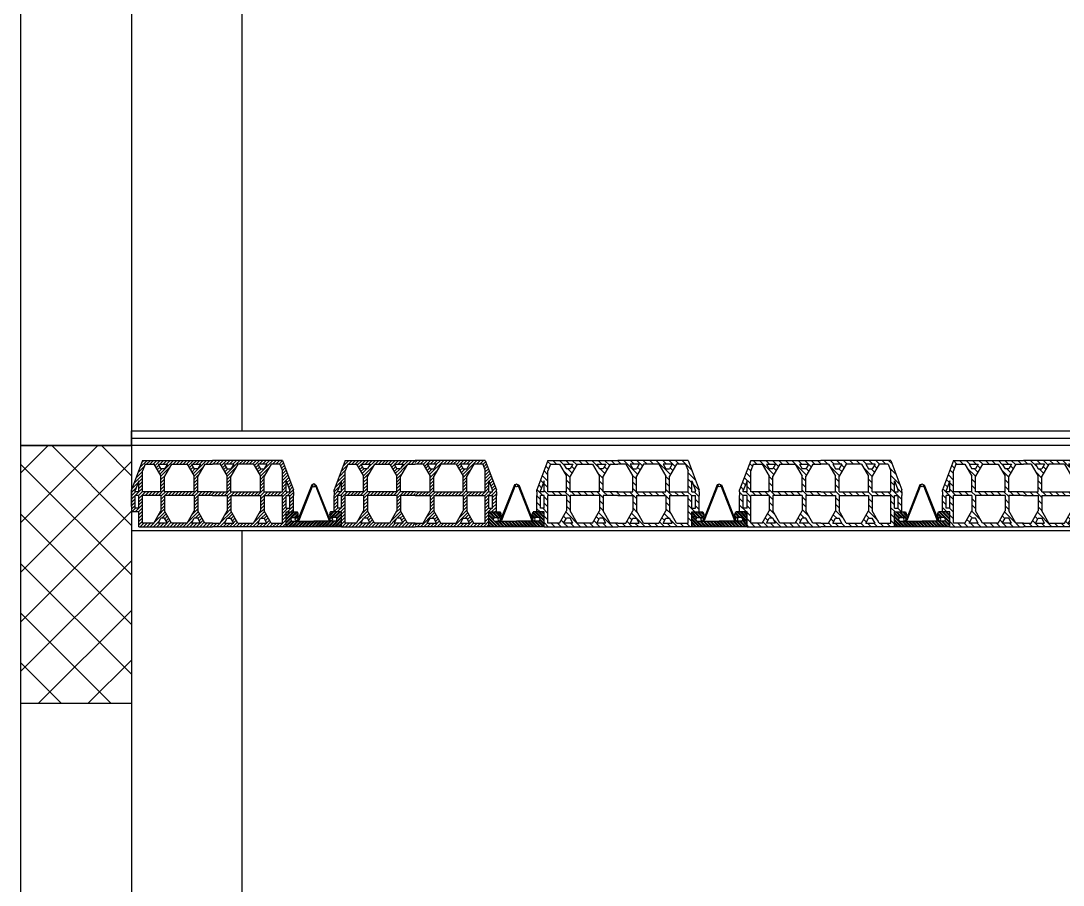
# Model space of a CAD drawing. Header units: millimetres. Extents: x 2329 to 2450, y 1882 to 1940.
# Drawn here: x 2361.28 to 2364.107, y 1918.736 to 1921.082 of the extents above; entities that cross this region are included whole.
import ezdxf

# ---------------------------------------------------------------- set-up
doc = ezdxf.new("R2010")
doc.units = ezdxf.units.MM
doc.layers.add('Fondazione', color=7, linetype='Continuous', lineweight=25)
doc.layers.add('pilastri', color=5, linetype='Continuous', lineweight=30)
for name, color, linetype in [('grigio', 252, 'Continuous'), ('PIGNATTE', 30, 'Continuous'), ('TRAVETT0', 5, 'Continuous')]:
    doc.layers.add(name, color=color, linetype=linetype)

# ---------------------------------------------------------------- blocks, each defined once
blk = doc.blocks.new('mezza pignatta')
at = {"layer": 'PIGNATTE', "linetype": 'Continuous'}
h = blk.add_hatch(dxfattribs=at)
h.set_pattern_fill('ANSI31', color=256, scale=0.002)
h.set_pattern_definition([(45, (0, 0), (-0.00449012806, 0.00449012806), [])])
h.paths.add_polyline_path([(2384.2517, 1920.9977), (2384.0617, 1920.9977), (2384.0617, 1920.9877), (2384.0827, 1920.9877), (2384.1017, 1920.9548), (2384.1017, 1920.9127), (2384.0617, 1920.9127), (2384.0617, 1920.9027), (2384.1017, 1920.9027), (2384.1017, 1920.8605), (2384.0827, 1920.8277), (2384.0617, 1920.8277), (2384.0617, 1920.8177), (2384.2617, 1920.8177), (2384.2617, 1920.8577), (2384.2817, 1920.8577), (2384.2817, 1920.9027), (2384.2817, 1920.9127), (2384.2817, 1920.9177)])
h.paths.add_polyline_path([(2384.1307, 1920.9877), (2384.1727, 1920.9877), (2384.1917, 1920.9548), (2384.1917, 1920.9127), (2384.1117, 1920.9127), (2384.1117, 1920.9548)], flags=16)
h.paths.add_polyline_path([(2384.1017, 1920.9748), (2384.0943, 1920.9877), (2384.1191, 1920.9877), (2384.1117, 1920.9748)], flags=16)
h.paths.add_polyline_path([(2384.1117, 1920.9027), (2384.1917, 1920.9027), (2384.1917, 1920.8605), (2384.1727, 1920.8277), (2384.1307, 1920.8277), (2384.1117, 1920.8605)], flags=16)
h.paths.add_polyline_path([(2384.1843, 1920.9877), (2384.2091, 1920.9877), (2384.2017, 1920.9748), (2384.1917, 1920.9748)], flags=16)
h.paths.add_polyline_path([(2384.2017, 1920.9548), (2384.2207, 1920.9877), (2384.2448, 1920.9877), (2384.2517, 1920.9692), (2384.2517, 1920.9127), (2384.2017, 1920.9127)], flags=16)
h.paths.add_polyline_path([(2384.2017, 1920.9027), (2384.2517, 1920.9027), (2384.2517, 1920.8677), (2384.2517, 1920.8577), (2384.2517, 1920.8277), (2384.2207, 1920.8277), (2384.2017, 1920.8605)], flags=16)
h.paths.add_polyline_path([(2384.1117, 1920.8405), (2384.1191, 1920.8277), (2384.0943, 1920.8277), (2384.1017, 1920.8405)], flags=16)
h.paths.add_polyline_path([(2384.1917, 1920.8405), (2384.2017, 1920.8405), (2384.2091, 1920.8277), (2384.1843, 1920.8277)], flags=16)
h.paths.add_polyline_path([(2384.2617, 1920.9425), (2384.2717, 1920.9158), (2384.2717, 1920.9127), (2384.2617, 1920.9127)], flags=16)
h.paths.add_polyline_path([(2384.2617, 1920.9027), (2384.2717, 1920.9027), (2384.2717, 1920.8677), (2384.2617, 1920.8677)], flags=16)
for p, q in [((2384.2517, 1920.9977), (2384.0617, 1920.9977)), ((2384.2517, 1920.9977), (2384.2817, 1920.9177)), ((2384.0827, 1920.9877), (2384.0617, 1920.9877)), ((2384.0827, 1920.9877), (2384.1017, 1920.9548)), ((2384.1191, 1920.9877), (2384.0943, 1920.9877)), ((2384.0943, 1920.9877), (2384.1017, 1920.9748)), ((2384.1017, 1920.9748), (2384.1117, 1920.9748)), ((2384.1307, 1920.9877), (2384.1117, 1920.9548)), ((2384.1191, 1920.9877), (2384.1117, 1920.9748)), ((2384.1727, 1920.9877), (2384.1307, 1920.9877)), ((2384.1727, 1920.9877), (2384.1917, 1920.9548)), ((2384.2091, 1920.9877), (2384.1843, 1920.9877)), ((2384.1843, 1920.9877), (2384.1917, 1920.9748)), ((2384.1917, 1920.9748), (2384.2017, 1920.9748)), ((2384.2207, 1920.9877), (2384.2017, 1920.9548)), ((2384.2091, 1920.9877), (2384.2017, 1920.9748)), ((2384.2448, 1920.9877), (2384.2207, 1920.9877)), ((2384.2448, 1920.9877), (2384.2517, 1920.9692)), ((2384.2517, 1920.9127), (2384.2517, 1920.9692)), ((2384.1017, 1920.9127), (2384.1017, 1920.9548)), ((2384.1117, 1920.9127), (2384.1117, 1920.9548)), ((2384.1917, 1920.9127), (2384.1917, 1920.9548)), ((2384.2017, 1920.9127), (2384.2017, 1920.9548)), ((2384.2617, 1920.9127), (2384.2617, 1920.9425)), ((2384.2617, 1920.9425), (2384.2717, 1920.9158)), ((2384.0617, 1920.9127), (2384.1017, 1920.9127)), ((2384.1117, 1920.9127), (2384.1917, 1920.9127)), ((2384.2017, 1920.9127), (2384.2517, 1920.9127)), ((2384.2617, 1920.9127), (2384.2717, 1920.9127)), ((2384.2717, 1920.9127), (2384.2717, 1920.9158)), ((2384.2817, 1920.9127), (2384.2817, 1920.9177)), ((2384.2817, 1920.9127), (2384.2817, 1920.9027)), ((2384.0617, 1920.9027), (2384.1017, 1920.9027)), ((2384.1017, 1920.9027), (2384.1017, 1920.8605)), ((2384.1117, 1920.9027), (2384.1917, 1920.9027)), ((2384.1117, 1920.9027), (2384.1117, 1920.8605)), ((2384.1917, 1920.9027), (2384.1917, 1920.8605)), ((2384.2017, 1920.9027), (2384.2517, 1920.9027)), ((2384.2017, 1920.9027), (2384.2017, 1920.8605)), ((2384.2517, 1920.8677), (2384.2517, 1920.9027)), ((2384.2617, 1920.9027), (2384.2717, 1920.9027)), ((2384.2617, 1920.8677), (2384.2617, 1920.9027)), ((2384.2717, 1920.8677), (2384.2717, 1920.9027)), ((2384.2817, 1920.8577), (2384.2817, 1920.9027)), ((2384.0827, 1920.8277), (2384.1017, 1920.8605)), ((2384.1307, 1920.8277), (2384.1117, 1920.8605)), ((2384.1727, 1920.8277), (2384.1917, 1920.8605)), ((2384.2207, 1920.8277), (2384.2017, 1920.8605)), ((2384.2517, 1920.8577), (2384.2517, 1920.8677)), ((2384.2517, 1920.8277), (2384.2517, 1920.8577)), ((2384.2617, 1920.8677), (2384.2717, 1920.8677)), ((2384.2617, 1920.8577), (2384.2817, 1920.8577)), ((2384.2617, 1920.8177), (2384.2617, 1920.8577)), ((2384.2617, 1920.8177), (2384.2617, 1920.8577)), ((2384.2617, 1920.8577), (2384.2817, 1920.8577)), ((2384.2617, 1920.8577), (2384.2817, 1920.8577)), ((2384.0617, 1920.8277), (2384.0827, 1920.8277)), ((2384.0943, 1920.8277), (2384.1017, 1920.8405)), ((2384.0943, 1920.8277), (2384.1191, 1920.8277)), ((2384.1017, 1920.8405), (2384.1117, 1920.8405)), ((2384.1191, 1920.8277), (2384.1117, 1920.8405)), ((2384.1307, 1920.8277), (2384.1727, 1920.8277)), ((2384.1843, 1920.8277), (2384.1917, 1920.8405)), ((2384.1843, 1920.8277), (2384.2091, 1920.8277)), ((2384.1917, 1920.8405), (2384.2017, 1920.8405)), ((2384.2091, 1920.8277), (2384.2017, 1920.8405)), ((2384.2207, 1920.8277), (2384.2517, 1920.8277))]:
    blk.add_line(p, q, dxfattribs=at)
blk.add_lwpolyline([(2384.2617, 1920.8177), (2384.0617, 1920.8177)], dxfattribs=at)
blk = doc.blocks.new('travetto')
at = {"layer": 'TRAVETT0', "linetype": 'Continuous'}
h = blk.add_hatch(dxfattribs=at)
h.set_pattern_fill('STEEL', color=256, scale=0.002)
h.set_pattern_definition([(45, (0.770935, 2.1805917), (-0.00449012806, 0.00449012806), []), (45, (0.770935, 2.1837667), (-0.00449012806, 0.00449012806), [])])
h.paths.add_polyline_path([(2383.7269, 1920.9351), (2383.7269, 1920.8951), (2383.8769, 1920.8951), (2383.8769, 1920.9351), (2383.8469, 1920.9351, 0.357495), (2383.8469, 1920.9201), (2383.8619, 1920.9201, -0.543766), (2383.8619, 1920.9101), (2383.8019, 1920.9101), (2383.7419, 1920.9101, -0.543766), (2383.7419, 1920.9201), (2383.7569, 1920.9201, 0.357495), (2383.7569, 1920.9351)])
at = {"layer": 'PIGNATTE', "linetype": 'Continuous'}
for p, q in [((2383.7269, 1920.9351), (2383.7469, 1920.9351)), ((2383.7269, 1920.8951), (2383.7269, 1920.9351)), ((2383.7269, 1920.9351), (2383.7469, 1920.9351)), ((2383.8769, 1920.9351), (2383.8569, 1920.9351)), ((2383.8769, 1920.9351), (2383.8569, 1920.9351)), ((2383.8769, 1920.8951), (2383.8769, 1920.9351))]:
    blk.add_line(p, q, dxfattribs=at)
at = {"layer": 'TRAVETT0', "linetype": 'Continuous'}
for p, q in [((2383.7961, 1921.0092), (2383.7586, 1920.9139)), ((2383.7986, 1921.0092), (2383.7606, 1920.912)), ((2383.7986, 1921.0092), (2383.7961, 1921.0092)), ((2383.8051, 1921.0092), (2383.8431, 1920.912)), ((2383.8051, 1921.0092), (2383.8076, 1921.0092)), ((2383.8076, 1921.0092), (2383.8451, 1920.9139)), ((2383.7269, 1920.8951), (2383.7269, 1920.9351)), ((2383.7269, 1920.9351), (2383.7569, 1920.9351)), ((2383.7419, 1920.9201), (2383.7569, 1920.9201)), ((2383.7606, 1920.912), (2383.757, 1920.912)), ((2383.8431, 1920.912), (2383.8468, 1920.912)), ((2383.8769, 1920.9351), (2383.8469, 1920.9351)), ((2383.8619, 1920.9201), (2383.8469, 1920.9201)), ((2383.8769, 1920.8951), (2383.8769, 1920.9351)), ((2383.7419, 1920.9101), (2383.8019, 1920.9101)), ((2383.8619, 1920.9101), (2383.8019, 1920.9101))]:
    blk.add_line(p, q, dxfattribs=at)
at = {"layer": 'TRAVETT0'}
blk.add_lwpolyline([(2383.7269, 1920.8951), (2383.8769, 1920.8951)], dxfattribs=at)
at = {"layer": 'TRAVETT0', "linetype": 'Continuous'}
for centre in [(2383.7549, 1920.9152), (2383.8488, 1920.9152)]:
    blk.add_circle(centre, 0.00378, dxfattribs=at)
for centre, radius, start, end in [((2383.8019, 1921.0073), 0.00378, 90, 270), ((2383.8019, 1921.0073), 0.00378, 270, 90), ((2383.7451, 1920.9151), 0.00596, 122.9283, 237.0717), ((2383.7477, 1920.9276), 0.0118, 320.6565, 39.3435), ((2383.856, 1920.9276), 0.0118, 140.6565, 219.3435), ((2383.8586, 1920.9151), 0.00596, 302.9283, 57.0717)]:
    blk.add_arc(centre, radius, start, end, dxfattribs=at)
blk = doc.blocks.new('pignatta')
at = {"layer": 'PIGNATTE', "linetype": 'Continuous'}
h = blk.add_hatch(dxfattribs=at)
h.set_pattern_fill('ANSI31', color=256, scale=0.0039)
h.paths.add_polyline_path([(2384.9072, 1921.3369), (2384.9072, 1921.3319), (2384.9072, 1921.3219), (2384.9072, 1921.2769), (2384.9272, 1921.2769), (2384.9272, 1921.2369), (2385.1272, 1921.2369), (2385.3272, 1921.2369), (2385.3272, 1921.2769), (2385.3472, 1921.2769), (2385.3472, 1921.3219), (2385.3472, 1921.3319), (2385.3472, 1921.3369), (2385.3172, 1921.4169), (2385.1272, 1921.4169), (2384.9372, 1921.4169)])
h.paths.add_polyline_path([(2384.9372, 1921.3884), (2384.9441, 1921.4069), (2384.9682, 1921.4069), (2384.9872, 1921.374), (2384.9872, 1921.3319), (2384.9372, 1921.3319)], flags=16)
h.paths.add_polyline_path([(2384.9272, 1921.3618), (2384.9272, 1921.3319), (2384.9172, 1921.3319), (2384.9172, 1921.3351)], flags=16)
h.paths.add_polyline_path([(2384.9272, 1921.3219), (2384.9272, 1921.2869), (2384.9172, 1921.2869), (2384.9172, 1921.3219)], flags=16)
h.paths.add_polyline_path([(2384.9372, 1921.3219), (2384.9872, 1921.3219), (2384.9872, 1921.2798), (2384.9682, 1921.2469), (2384.9372, 1921.2469), (2384.9372, 1921.2769), (2384.9372, 1921.2869)], flags=16)
h.paths.add_polyline_path([(2384.9798, 1921.4069), (2385.0046, 1921.4069), (2384.9972, 1921.394), (2384.9872, 1921.394)], flags=16)
h.paths.add_polyline_path([(2384.9972, 1921.374), (2385.0162, 1921.4069), (2385.0582, 1921.4069), (2385.0772, 1921.374), (2385.0772, 1921.3319), (2384.9972, 1921.3319)], flags=16)
h.paths.add_polyline_path([(2384.9972, 1921.3219), (2385.0772, 1921.3219), (2385.0772, 1921.2798), (2385.0582, 1921.2469), (2385.0162, 1921.2469), (2384.9972, 1921.2798)], flags=16)
h.paths.add_polyline_path([(2384.9872, 1921.2598), (2384.9972, 1921.2598), (2385.0046, 1921.2469), (2384.9798, 1921.2469)], flags=16)
h.paths.add_polyline_path([(2385.0698, 1921.4069), (2385.0946, 1921.4069), (2385.0872, 1921.394), (2385.0772, 1921.394)], flags=16)
h.paths.add_polyline_path([(2385.0872, 1921.374), (2385.1062, 1921.4069), (2385.1272, 1921.4069), (2385.1482, 1921.4069), (2385.1672, 1921.374), (2385.1672, 1921.3319), (2385.1272, 1921.3319), (2385.0872, 1921.3319)], flags=16)
h.paths.add_polyline_path([(2385.0872, 1921.3219), (2385.1272, 1921.3219), (2385.1672, 1921.3219), (2385.1672, 1921.2798), (2385.1482, 1921.2469), (2385.1272, 1921.2469), (2385.1062, 1921.2469), (2385.0872, 1921.2798)], flags=16)
h.paths.add_polyline_path([(2385.0772, 1921.2598), (2385.0872, 1921.2598), (2385.0946, 1921.2469), (2385.0698, 1921.2469)], flags=16)
h.paths.add_polyline_path([(2385.1598, 1921.4069), (2385.1846, 1921.4069), (2385.1772, 1921.394), (2385.1672, 1921.394)], flags=16)
h.paths.add_polyline_path([(2385.1772, 1921.374), (2385.1962, 1921.4069), (2385.2382, 1921.4069), (2385.2572, 1921.374), (2385.2572, 1921.3319), (2385.1772, 1921.3319)], flags=16)
h.paths.add_polyline_path([(2385.1772, 1921.3219), (2385.2572, 1921.3219), (2385.2572, 1921.2798), (2385.2382, 1921.2469), (2385.1962, 1921.2469), (2385.1772, 1921.2798)], flags=16)
h.paths.add_polyline_path([(2385.1598, 1921.2469), (2385.1672, 1921.2598), (2385.1772, 1921.2598), (2385.1846, 1921.2469)], flags=16)
h.paths.add_polyline_path([(2385.2498, 1921.4069), (2385.2746, 1921.4069), (2385.2672, 1921.394), (2385.2572, 1921.394)], flags=16)
h.paths.add_polyline_path([(2385.2672, 1921.374), (2385.2862, 1921.4069), (2385.3103, 1921.4069), (2385.3172, 1921.3884), (2385.3172, 1921.3319), (2385.2672, 1921.3319)], flags=16)
h.paths.add_polyline_path([(2385.2672, 1921.3219), (2385.3172, 1921.3219), (2385.3172, 1921.2869), (2385.3172, 1921.2769), (2385.3172, 1921.2469), (2385.2862, 1921.2469), (2385.2672, 1921.2798)], flags=16)
h.paths.add_polyline_path([(2385.2498, 1921.2469), (2385.2572, 1921.2598), (2385.2672, 1921.2598), (2385.2746, 1921.2469)], flags=16)
h.paths.add_polyline_path([(2385.3272, 1921.3618), (2385.3372, 1921.3351), (2385.3372, 1921.3319), (2385.3272, 1921.3319)], flags=16)
h.paths.add_polyline_path([(2385.3272, 1921.3219), (2385.3372, 1921.3219), (2385.3372, 1921.2869), (2385.3272, 1921.2869)], flags=16)
for p, q in [((2384.9372, 1921.4169), (2384.9072, 1921.3369)), ((2384.9372, 1921.4169), (2385.1272, 1921.4169)), ((2384.9441, 1921.4069), (2384.9372, 1921.3884)), ((2384.9441, 1921.4069), (2384.9682, 1921.4069)), ((2384.9682, 1921.4069), (2384.9872, 1921.374)), ((2384.9798, 1921.4069), (2385.0046, 1921.4069)), ((2384.9798, 1921.4069), (2384.9872, 1921.394)), ((2384.9972, 1921.394), (2384.9872, 1921.394)), ((2385.0162, 1921.4069), (2384.9972, 1921.374)), ((2385.0046, 1921.4069), (2384.9972, 1921.394)), ((2385.0162, 1921.4069), (2385.0582, 1921.4069)), ((2385.0582, 1921.4069), (2385.0772, 1921.374)), ((2385.0698, 1921.4069), (2385.0946, 1921.4069)), ((2385.0698, 1921.4069), (2385.0772, 1921.394)), ((2385.0872, 1921.394), (2385.0772, 1921.394)), ((2385.1062, 1921.4069), (2385.0872, 1921.374)), ((2385.0946, 1921.4069), (2385.0872, 1921.394)), ((2385.1062, 1921.4069), (2385.1272, 1921.4069)), ((2385.3172, 1921.4169), (2385.1272, 1921.4169)), ((2385.1482, 1921.4069), (2385.1272, 1921.4069)), ((2385.1482, 1921.4069), (2385.1672, 1921.374)), ((2385.1846, 1921.4069), (2385.1598, 1921.4069)), ((2385.1598, 1921.4069), (2385.1672, 1921.394)), ((2385.1672, 1921.394), (2385.1772, 1921.394)), ((2385.1962, 1921.4069), (2385.1772, 1921.374)), ((2385.1846, 1921.4069), (2385.1772, 1921.394)), ((2385.2382, 1921.4069), (2385.1962, 1921.4069)), ((2385.2382, 1921.4069), (2385.2572, 1921.374)), ((2385.2746, 1921.4069), (2385.2498, 1921.4069)), ((2385.2498, 1921.4069), (2385.2572, 1921.394)), ((2385.2572, 1921.394), (2385.2672, 1921.394)), ((2385.2862, 1921.4069), (2385.2672, 1921.374)), ((2385.2746, 1921.4069), (2385.2672, 1921.394)), ((2385.3103, 1921.4069), (2385.2862, 1921.4069)), ((2385.3103, 1921.4069), (2385.3172, 1921.3884)), ((2385.3172, 1921.4169), (2385.3472, 1921.3369)), ((2384.9372, 1921.3319), (2384.9372, 1921.3884)), ((2384.9872, 1921.3319), (2384.9872, 1921.374)), ((2384.9972, 1921.3319), (2384.9972, 1921.374)), ((2385.0772, 1921.3319), (2385.0772, 1921.374)), ((2385.0872, 1921.3319), (2385.0872, 1921.374)), ((2385.1672, 1921.3319), (2385.1672, 1921.374)), ((2385.1772, 1921.3319), (2385.1772, 1921.374)), ((2385.2572, 1921.3319), (2385.2572, 1921.374)), ((2385.2672, 1921.3319), (2385.2672, 1921.374)), ((2385.3172, 1921.3319), (2385.3172, 1921.3884)), ((2384.9072, 1921.3319), (2384.9072, 1921.3369)), ((2384.9272, 1921.3618), (2384.9172, 1921.3351)), ((2384.9272, 1921.3319), (2384.9272, 1921.3618)), ((2385.3272, 1921.3319), (2385.3272, 1921.3618)), ((2385.3272, 1921.3618), (2385.3372, 1921.3351)), ((2385.3472, 1921.3319), (2385.3472, 1921.3369)), ((2384.9072, 1921.3319), (2384.9072, 1921.3219)), ((2384.9072, 1921.2769), (2384.9072, 1921.3219)), ((2384.9172, 1921.3319), (2384.9172, 1921.3351)), ((2384.9272, 1921.3319), (2384.9172, 1921.3319)), ((2384.9172, 1921.2869), (2384.9172, 1921.3219)), ((2384.9272, 1921.3219), (2384.9172, 1921.3219)), ((2384.9272, 1921.2869), (2384.9272, 1921.3219)), ((2384.9872, 1921.3319), (2384.9372, 1921.3319)), ((2384.9872, 1921.3219), (2384.9372, 1921.3219)), ((2384.9372, 1921.2869), (2384.9372, 1921.3219)), ((2384.9872, 1921.3219), (2384.9872, 1921.2798)), ((2385.0772, 1921.3319), (2384.9972, 1921.3319)), ((2385.0772, 1921.3219), (2384.9972, 1921.3219)), ((2384.9972, 1921.3219), (2384.9972, 1921.2798)), ((2385.0772, 1921.3219), (2385.0772, 1921.2798)), ((2385.1272, 1921.3319), (2385.0872, 1921.3319)), ((2385.1272, 1921.3219), (2385.0872, 1921.3219)), ((2385.0872, 1921.3219), (2385.0872, 1921.2798)), ((2385.1272, 1921.3319), (2385.1672, 1921.3319)), ((2385.1272, 1921.3219), (2385.1672, 1921.3219)), ((2385.1672, 1921.3219), (2385.1672, 1921.2798)), ((2385.1772, 1921.3319), (2385.2572, 1921.3319)), ((2385.1772, 1921.3219), (2385.2572, 1921.3219)), ((2385.1772, 1921.3219), (2385.1772, 1921.2798)), ((2385.2572, 1921.3219), (2385.2572, 1921.2798)), ((2385.2672, 1921.3319), (2385.3172, 1921.3319)), ((2385.2672, 1921.3219), (2385.3172, 1921.3219)), ((2385.2672, 1921.3219), (2385.2672, 1921.2798)), ((2385.3172, 1921.2869), (2385.3172, 1921.3219)), ((2385.3272, 1921.3319), (2385.3372, 1921.3319)), ((2385.3272, 1921.3219), (2385.3372, 1921.3219)), ((2385.3272, 1921.2869), (2385.3272, 1921.3219)), ((2385.3372, 1921.3319), (2385.3372, 1921.3351)), ((2385.3372, 1921.2869), (2385.3372, 1921.3219)), ((2385.3472, 1921.3319), (2385.3472, 1921.3219)), ((2385.3472, 1921.2769), (2385.3472, 1921.3219)), ((2384.9272, 1921.2869), (2384.9172, 1921.2869)), ((2384.9372, 1921.2769), (2384.9372, 1921.2869)), ((2384.9682, 1921.2469), (2384.9872, 1921.2798)), ((2385.0162, 1921.2469), (2384.9972, 1921.2798)), ((2385.0582, 1921.2469), (2385.0772, 1921.2798)), ((2385.1062, 1921.2469), (2385.0872, 1921.2798)), ((2385.1482, 1921.2469), (2385.1672, 1921.2798)), ((2385.1962, 1921.2469), (2385.1772, 1921.2798)), ((2385.2382, 1921.2469), (2385.2572, 1921.2798)), ((2385.2862, 1921.2469), (2385.2672, 1921.2798)), ((2385.3172, 1921.2769), (2385.3172, 1921.2869)), ((2385.3272, 1921.2869), (2385.3372, 1921.2869)), ((2384.9272, 1921.2769), (2384.9072, 1921.2769)), ((2384.9272, 1921.2769), (2384.9072, 1921.2769)), ((2384.9272, 1921.2769), (2384.9072, 1921.2769)), ((2384.9272, 1921.2369), (2384.9272, 1921.2769)), ((2384.9272, 1921.2369), (2384.9272, 1921.2769)), ((2384.9372, 1921.2469), (2384.9372, 1921.2769)), ((2384.9798, 1921.2469), (2384.9872, 1921.2598)), ((2384.9972, 1921.2598), (2384.9872, 1921.2598)), ((2385.0046, 1921.2469), (2384.9972, 1921.2598)), ((2385.0698, 1921.2469), (2385.0772, 1921.2598)), ((2385.0872, 1921.2598), (2385.0772, 1921.2598)), ((2385.0946, 1921.2469), (2385.0872, 1921.2598)), ((2385.1598, 1921.2469), (2385.1672, 1921.2598)), ((2385.1672, 1921.2598), (2385.1772, 1921.2598)), ((2385.1846, 1921.2469), (2385.1772, 1921.2598)), ((2385.2498, 1921.2469), (2385.2572, 1921.2598)), ((2385.2572, 1921.2598), (2385.2672, 1921.2598)), ((2385.2746, 1921.2469), (2385.2672, 1921.2598)), ((2385.3172, 1921.2469), (2385.3172, 1921.2769)), ((2385.3272, 1921.2769), (2385.3472, 1921.2769)), ((2385.3272, 1921.2369), (2385.3272, 1921.2769)), ((2385.3272, 1921.2369), (2385.3272, 1921.2769)), ((2385.3272, 1921.2769), (2385.3472, 1921.2769)), ((2385.3272, 1921.2769), (2385.3472, 1921.2769)), ((2384.9682, 1921.2469), (2384.9372, 1921.2469)), ((2385.0046, 1921.2469), (2384.9798, 1921.2469)), ((2385.0582, 1921.2469), (2385.0162, 1921.2469)), ((2385.0946, 1921.2469), (2385.0698, 1921.2469)), ((2385.1272, 1921.2469), (2385.1062, 1921.2469)), ((2385.1272, 1921.2469), (2385.1482, 1921.2469)), ((2385.1598, 1921.2469), (2385.1846, 1921.2469)), ((2385.1962, 1921.2469), (2385.2382, 1921.2469)), ((2385.2498, 1921.2469), (2385.2746, 1921.2469)), ((2385.2862, 1921.2469), (2385.3172, 1921.2469))]:
    blk.add_line(p, q, dxfattribs=at)
for points in [[(2384.9272, 1921.2369), (2385.1272, 1921.2369)], [(2385.3272, 1921.2369), (2385.1272, 1921.2369)]]:
    blk.add_lwpolyline(points, dxfattribs=at)

msp = doc.modelspace()

# ---------------------------------------------------------------- hatches: boundary and pattern name
at = {"layer": 'Fondazione', "true_color": 0x636466}
h = msp.add_hatch(dxfattribs=at)
h.set_pattern_fill('ANSI37', color=251, scale=0.03)
h.paths.add_polyline_path([(2361.5797, 1919.929), (2361.2797, 1919.929), (2361.2797, 1919.229), (2361.5797, 1919.229)])
h.paths.add_polyline_path([(2361.5797, 1923.429), (2361.2797, 1923.429), (2361.2797, 1922.729), (2361.5797, 1922.729)])
h.paths.add_polyline_path([(2367.3797, 1923.429), (2366.7797, 1923.429), (2366.7797, 1923.209), (2367.3797, 1923.209)])
h.paths.add_polyline_path([(2367.3797, 1919.929), (2367.0797, 1919.929), (2367.0797, 1919.709), (2367.3797, 1919.709)])
h.paths.add_polyline_path([(2367.0797, 1919.929), (2366.7797, 1919.929), (2366.7797, 1919.709), (2367.0797, 1919.709)])
h.paths.add_polyline_path([(2373.1297, 1919.929), (2372.8297, 1919.929), (2372.8297, 1919.709), (2373.1297, 1919.709)])
h.paths.add_polyline_path([(2372.8297, 1919.929), (2372.5297, 1919.929), (2372.5297, 1919.709), (2372.8297, 1919.709)])
h.paths.add_polyline_path([(2373.1297, 1923.429), (2372.5297, 1923.429), (2372.5297, 1923.209), (2373.1297, 1923.209)])
h.paths.add_polyline_path([(2378.6297, 1923.429), (2378.3297, 1923.429), (2378.3297, 1922.729), (2378.6297, 1922.729)])
h.paths.add_polyline_path([(2378.6297, 1919.929), (2378.3297, 1919.929), (2378.3297, 1919.229), (2378.6297, 1919.229)])
at = {"layer": 'PIGNATTE', "linetype": 'Continuous'}
h = msp.add_hatch(dxfattribs=at)
h.set_pattern_fill('ANSI31', color=256, scale=0.002)
h.set_pattern_definition([(45, (-5.216254, -1.546502), (-0.00449012806, 0.00449012806), [])])
h.paths.add_polyline_path([(2362.3497, 1919.889), (2362.3497, 1919.879), (2362.3287, 1919.879), (2362.3097, 1919.8461), (2362.3097, 1919.804), (2362.3497, 1919.804), (2362.3497, 1919.794), (2362.3097, 1919.794), (2362.3097, 1919.7519), (2362.3287, 1919.719), (2362.3497, 1919.719), (2362.3497, 1919.709), (2362.1497, 1919.709), (2362.1497, 1919.749), (2362.1297, 1919.749), (2362.1297, 1919.794), (2362.1297, 1919.804), (2362.1297, 1919.809), (2362.1597, 1919.889)])
h.paths.add_polyline_path([(2362.1597, 1919.804), (2362.2097, 1919.804), (2362.2097, 1919.8461), (2362.1907, 1919.879), (2362.1666, 1919.879), (2362.1597, 1919.8605)], flags=16)
h.paths.add_polyline_path([(2362.1497, 1919.8339), (2362.1397, 1919.8072), (2362.1397, 1919.804), (2362.1497, 1919.804)], flags=16)
h.paths.add_polyline_path([(2362.1597, 1919.794), (2362.1597, 1919.759), (2362.1597, 1919.749), (2362.1597, 1919.719), (2362.1907, 1919.719), (2362.2097, 1919.7519), (2362.2097, 1919.794)], flags=16)
h.paths.add_polyline_path([(2362.1497, 1919.794), (2362.1397, 1919.794), (2362.1397, 1919.759), (2362.1497, 1919.759)], flags=16)
h.paths.add_polyline_path([(2362.2097, 1919.8661), (2362.2197, 1919.8661), (2362.2271, 1919.879), (2362.2022, 1919.879)], flags=16)
h.paths.add_polyline_path([(2362.2197, 1919.804), (2362.2997, 1919.804), (2362.2997, 1919.8461), (2362.2807, 1919.879), (2362.2387, 1919.879), (2362.2197, 1919.8461)], flags=16)
h.paths.add_polyline_path([(2362.2197, 1919.794), (2362.2197, 1919.7519), (2362.2387, 1919.719), (2362.2807, 1919.719), (2362.2997, 1919.7519), (2362.2997, 1919.794)], flags=16)
h.paths.add_polyline_path([(2362.2097, 1919.7319), (2362.2022, 1919.719), (2362.2271, 1919.719), (2362.2197, 1919.7319)], flags=16)
h.paths.add_polyline_path([(2362.2922, 1919.879), (2362.2997, 1919.8661), (2362.3097, 1919.8661), (2362.3171, 1919.879)], flags=16)
h.paths.add_polyline_path([(2362.2997, 1919.7319), (2362.2922, 1919.719), (2362.3171, 1919.719), (2362.3097, 1919.7319)], flags=16)
h.paths.add_polyline_path([(2362.0197, 1919.809), (2362.0197, 1919.804), (2362.0197, 1919.794), (2362.0197, 1919.749), (2361.9997, 1919.749), (2361.9997, 1919.709), (2361.7997, 1919.709), (2361.5997, 1919.709), (2361.5997, 1919.749), (2361.5797, 1919.749), (2361.5797, 1919.794), (2361.5797, 1919.804), (2361.5797, 1919.809), (2361.6097, 1919.889), (2361.7997, 1919.889), (2361.9897, 1919.889)])
h.paths.add_polyline_path([(2361.9897, 1919.8605), (2361.9827, 1919.879), (2361.9587, 1919.879), (2361.9397, 1919.8461), (2361.9397, 1919.804), (2361.9897, 1919.804)], flags=16)
h.paths.add_polyline_path([(2361.9997, 1919.8339), (2361.9997, 1919.804), (2362.0097, 1919.804), (2362.0097, 1919.8072)], flags=16)
h.paths.add_polyline_path([(2361.9997, 1919.794), (2361.9997, 1919.759), (2362.0097, 1919.759), (2362.0097, 1919.794)], flags=16)
h.paths.add_polyline_path([(2361.9897, 1919.794), (2361.9397, 1919.794), (2361.9397, 1919.7519), (2361.9587, 1919.719), (2361.9897, 1919.719), (2361.9897, 1919.749), (2361.9897, 1919.759)], flags=16)
h.paths.add_polyline_path([(2361.9471, 1919.879), (2361.9222, 1919.879), (2361.9297, 1919.8661), (2361.9397, 1919.8661)], flags=16)
h.paths.add_polyline_path([(2361.9297, 1919.8461), (2361.9107, 1919.879), (2361.8687, 1919.879), (2361.8497, 1919.8461), (2361.8497, 1919.804), (2361.9297, 1919.804)], flags=16)
h.paths.add_polyline_path([(2361.9297, 1919.794), (2361.8497, 1919.794), (2361.8497, 1919.7519), (2361.8687, 1919.719), (2361.9107, 1919.719), (2361.9297, 1919.7519)], flags=16)
h.paths.add_polyline_path([(2361.9397, 1919.7319), (2361.9297, 1919.7319), (2361.9222, 1919.719), (2361.9471, 1919.719)], flags=16)
h.paths.add_polyline_path([(2361.8571, 1919.879), (2361.8322, 1919.879), (2361.8397, 1919.8661), (2361.8497, 1919.8661)], flags=16)
h.paths.add_polyline_path([(2361.8397, 1919.8461), (2361.8207, 1919.879), (2361.7997, 1919.879), (2361.7787, 1919.879), (2361.7597, 1919.8461), (2361.7597, 1919.804), (2361.7997, 1919.804), (2361.8397, 1919.804)], flags=16)
h.paths.add_polyline_path([(2361.8397, 1919.794), (2361.7997, 1919.794), (2361.7597, 1919.794), (2361.7597, 1919.7519), (2361.7787, 1919.719), (2361.7997, 1919.719), (2361.8207, 1919.719), (2361.8397, 1919.7519)], flags=16)
h.paths.add_polyline_path([(2361.8497, 1919.7319), (2361.8397, 1919.7319), (2361.8322, 1919.719), (2361.8571, 1919.719)], flags=16)
h.paths.add_polyline_path([(2361.7671, 1919.879), (2361.7422, 1919.879), (2361.7497, 1919.8661), (2361.7597, 1919.8661)], flags=16)
h.paths.add_polyline_path([(2361.7497, 1919.8461), (2361.7307, 1919.879), (2361.6887, 1919.879), (2361.6697, 1919.8461), (2361.6697, 1919.804), (2361.7497, 1919.804)], flags=16)
h.paths.add_polyline_path([(2361.7497, 1919.794), (2361.6697, 1919.794), (2361.6697, 1919.7519), (2361.6887, 1919.719), (2361.7307, 1919.719), (2361.7497, 1919.7519)], flags=16)
h.paths.add_polyline_path([(2361.7671, 1919.719), (2361.7597, 1919.7319), (2361.7497, 1919.7319), (2361.7422, 1919.719)], flags=16)
h.paths.add_polyline_path([(2361.6771, 1919.879), (2361.6522, 1919.879), (2361.6597, 1919.8661), (2361.6697, 1919.8661)], flags=16)
h.paths.add_polyline_path([(2361.6597, 1919.8461), (2361.6407, 1919.879), (2361.6166, 1919.879), (2361.6097, 1919.8605), (2361.6097, 1919.804), (2361.6597, 1919.804)], flags=16)
h.paths.add_polyline_path([(2361.6597, 1919.794), (2361.6097, 1919.794), (2361.6097, 1919.759), (2361.6097, 1919.749), (2361.6097, 1919.719), (2361.6407, 1919.719), (2361.6597, 1919.7519)], flags=16)
h.paths.add_polyline_path([(2361.6771, 1919.719), (2361.6697, 1919.7319), (2361.6597, 1919.7319), (2361.6522, 1919.719)], flags=16)
h.paths.add_polyline_path([(2361.5997, 1919.8339), (2361.5897, 1919.8072), (2361.5897, 1919.804), (2361.5997, 1919.804)], flags=16)
h.paths.add_polyline_path([(2361.5997, 1919.794), (2361.5897, 1919.794), (2361.5897, 1919.759), (2361.5997, 1919.759)], flags=16)
at = {"layer": 'TRAVETT0', "linetype": 'Continuous'}
h = msp.add_hatch(dxfattribs=at)
h.set_pattern_fill('STEEL', color=256, scale=0.002)
h.set_pattern_definition([(45, (-5.216254, 0.994482), (-0.00449012806, 0.00449012806), []), (45, (-5.216254, 0.997657), (-0.00449012806, 0.00449012806), [])])
h.paths.add_polyline_path([(2362.1497, 1919.749), (2362.1497, 1919.709), (2361.9997, 1919.709), (2361.9997, 1919.749), (2362.0297, 1919.749, -0.357495), (2362.0297, 1919.734), (2362.0147, 1919.734, 0.543766), (2362.0147, 1919.724), (2362.0747, 1919.724), (2362.1347, 1919.724, 0.543766), (2362.1347, 1919.734), (2362.1197, 1919.734, -0.357495), (2362.1197, 1919.749)])

# ---------------------------------------------------------------- linework, layer by layer
msp.add_line((2378.6297, 1919.929), (2361.2797, 1919.929))
at = {"lineweight": 30}
for points in [[(2361.2797, 1916.429), (2361.2797, 1923.429)], [(2361.5797, 1919.949), (2361.5797, 1919.969), (2378.3297, 1919.969)], [(2361.5797, 1919.709), (2361.5797, 1919.699), (2378.3297, 1919.699)]]:
    msp.add_lwpolyline(points, dxfattribs=at)
for points in [[(2361.5797, 1919.929), (2361.5797, 1919.949), (2378.3297, 1919.949)], [(2362.1497, 1919.709), (2361.9997, 1919.709)]]:
    msp.add_lwpolyline(points)
at = {"layer": 'grigio'}
for points in [[(2361.8797, 1919.969), (2361.8797, 1923.199)], [(2361.8797, 1916.594), (2361.8797, 1919.699)]]:
    msp.add_lwpolyline(points, dxfattribs=at)
at = {"layer": 'PIGNATTE', "linetype": 'Continuous'}
for p, q in [((2361.6097, 1919.889), (2361.5797, 1919.809)), ((2361.6097, 1919.889), (2361.7997, 1919.889)), ((2361.6166, 1919.879), (2361.6097, 1919.8605)), ((2361.6166, 1919.879), (2361.6407, 1919.879)), ((2361.6407, 1919.879), (2361.6597, 1919.8461)), ((2361.6522, 1919.879), (2361.6771, 1919.879)), ((2361.6522, 1919.879), (2361.6597, 1919.8661)), ((2361.6697, 1919.8661), (2361.6597, 1919.8661)), ((2361.6887, 1919.879), (2361.6697, 1919.8461)), ((2361.6771, 1919.879), (2361.6697, 1919.8661)), ((2361.6887, 1919.879), (2361.7307, 1919.879)), ((2361.7307, 1919.879), (2361.7497, 1919.8461)), ((2361.7422, 1919.879), (2361.7671, 1919.879)), ((2361.7422, 1919.879), (2361.7497, 1919.8661)), ((2361.7597, 1919.8661), (2361.7497, 1919.8661)), ((2361.7787, 1919.879), (2361.7597, 1919.8461)), ((2361.7671, 1919.879), (2361.7597, 1919.8661)), ((2361.7787, 1919.879), (2361.7997, 1919.879)), ((2361.9897, 1919.889), (2361.7997, 1919.889)), ((2361.8207, 1919.879), (2361.7997, 1919.879)), ((2361.8207, 1919.879), (2361.8397, 1919.8461)), ((2361.8571, 1919.879), (2361.8322, 1919.879)), ((2361.8322, 1919.879), (2361.8397, 1919.8661)), ((2361.8397, 1919.8661), (2361.8497, 1919.8661)), ((2361.8687, 1919.879), (2361.8497, 1919.8461)), ((2361.8571, 1919.879), (2361.8497, 1919.8661)), ((2361.9107, 1919.879), (2361.8687, 1919.879)), ((2361.9107, 1919.879), (2361.9297, 1919.8461)), ((2361.9471, 1919.879), (2361.9222, 1919.879)), ((2361.9222, 1919.879), (2361.9297, 1919.8661)), ((2361.9297, 1919.8661), (2361.9397, 1919.8661)), ((2361.9587, 1919.879), (2361.9397, 1919.8461)), ((2361.9471, 1919.879), (2361.9397, 1919.8661)), ((2361.9827, 1919.879), (2361.9587, 1919.879)), ((2361.9827, 1919.879), (2361.9897, 1919.8605)), ((2361.9897, 1919.889), (2362.0197, 1919.809)), ((2362.1597, 1919.889), (2362.1297, 1919.809)), ((2362.1597, 1919.889), (2362.3497, 1919.889)), ((2362.1597, 1919.889), (2362.3497, 1919.889)), ((2362.1666, 1919.879), (2362.1597, 1919.8605)), ((2362.1666, 1919.879), (2362.1907, 1919.879)), ((2362.1907, 1919.879), (2362.2097, 1919.8461)), ((2362.2022, 1919.879), (2362.2271, 1919.879)), ((2362.2022, 1919.879), (2362.2097, 1919.8661)), ((2362.2197, 1919.8661), (2362.2097, 1919.8661)), ((2362.2387, 1919.879), (2362.2197, 1919.8461)), ((2362.2271, 1919.879), (2362.2197, 1919.8661)), ((2362.2387, 1919.879), (2362.2807, 1919.879)), ((2362.2387, 1919.879), (2362.2807, 1919.879)), ((2362.2807, 1919.879), (2362.2997, 1919.8461)), ((2362.2807, 1919.879), (2362.2997, 1919.8461)), ((2362.2922, 1919.879), (2362.3171, 1919.879)), ((2362.2922, 1919.879), (2362.2997, 1919.8661)), ((2362.2922, 1919.879), (2362.3171, 1919.879)), ((2362.2922, 1919.879), (2362.2997, 1919.8661)), ((2362.3097, 1919.8661), (2362.2997, 1919.8661)), ((2362.3097, 1919.8661), (2362.2997, 1919.8661)), ((2362.3287, 1919.879), (2362.3097, 1919.8461)), ((2362.3171, 1919.879), (2362.3097, 1919.8661)), ((2362.3287, 1919.879), (2362.3497, 1919.879)), ((2361.6097, 1919.804), (2361.6097, 1919.8605)), ((2361.6597, 1919.804), (2361.6597, 1919.8461)), ((2361.6697, 1919.804), (2361.6697, 1919.8461)), ((2361.7497, 1919.804), (2361.7497, 1919.8461)), ((2361.7597, 1919.804), (2361.7597, 1919.8461)), ((2361.8397, 1919.804), (2361.8397, 1919.8461)), ((2361.8497, 1919.804), (2361.8497, 1919.8461)), ((2361.9297, 1919.804), (2361.9297, 1919.8461)), ((2361.9397, 1919.804), (2361.9397, 1919.8461)), ((2361.9897, 1919.804), (2361.9897, 1919.8605)), ((2362.1597, 1919.804), (2362.1597, 1919.8605)), ((2362.2097, 1919.804), (2362.2097, 1919.8461)), ((2362.2197, 1919.804), (2362.2197, 1919.8461)), ((2362.2997, 1919.804), (2362.2997, 1919.8461)), ((2362.2997, 1919.804), (2362.2997, 1919.8461)), ((2362.3097, 1919.804), (2362.3097, 1919.8461)), ((2361.5797, 1919.764), (2361.5797, 1919.809)), ((2361.5997, 1919.8339), (2361.5897, 1919.8072)), ((2361.5997, 1919.804), (2361.5997, 1919.8339)), ((2361.9997, 1919.804), (2361.9997, 1919.8339)), ((2361.9997, 1919.8339), (2362.0097, 1919.8072)), ((2362.0197, 1919.804), (2362.0197, 1919.809)), ((2362.1297, 1919.804), (2362.1297, 1919.809)), ((2362.1497, 1919.8339), (2362.1397, 1919.8072)), ((2362.1497, 1919.804), (2362.1497, 1919.8339)), ((2361.5897, 1919.804), (2361.5897, 1919.8072)), ((2361.5997, 1919.804), (2361.5897, 1919.804)), ((2361.5897, 1919.759), (2361.5897, 1919.794)), ((2361.5997, 1919.794), (2361.5897, 1919.794)), ((2361.5997, 1919.759), (2361.5997, 1919.794)), ((2361.6597, 1919.804), (2361.6097, 1919.804)), ((2361.6597, 1919.794), (2361.6097, 1919.794)), ((2361.6097, 1919.759), (2361.6097, 1919.794)), ((2361.6597, 1919.794), (2361.6597, 1919.7519)), ((2361.7497, 1919.804), (2361.6697, 1919.804)), ((2361.7497, 1919.794), (2361.6697, 1919.794)), ((2361.6697, 1919.794), (2361.6697, 1919.7519)), ((2361.7497, 1919.794), (2361.7497, 1919.7519)), ((2361.7997, 1919.804), (2361.7597, 1919.804)), ((2361.7997, 1919.794), (2361.7597, 1919.794)), ((2361.7597, 1919.794), (2361.7597, 1919.7519)), ((2361.7997, 1919.804), (2361.8397, 1919.804)), ((2361.7997, 1919.794), (2361.8397, 1919.794)), ((2361.8397, 1919.794), (2361.8397, 1919.7519)), ((2361.8497, 1919.804), (2361.9297, 1919.804)), ((2361.8497, 1919.794), (2361.9297, 1919.794)), ((2361.8497, 1919.794), (2361.8497, 1919.7519)), ((2361.9297, 1919.794), (2361.9297, 1919.7519)), ((2361.9397, 1919.804), (2361.9897, 1919.804)), ((2361.9397, 1919.794), (2361.9897, 1919.794)), ((2361.9397, 1919.794), (2361.9397, 1919.7519)), ((2361.9897, 1919.759), (2361.9897, 1919.794)), ((2361.9997, 1919.804), (2362.0097, 1919.804)), ((2361.9997, 1919.794), (2362.0097, 1919.794)), ((2361.9997, 1919.759), (2361.9997, 1919.794)), ((2362.0097, 1919.804), (2362.0097, 1919.8072)), ((2362.0097, 1919.759), (2362.0097, 1919.794)), ((2362.0197, 1919.804), (2362.0197, 1919.794)), ((2362.0197, 1919.749), (2362.0197, 1919.794)), ((2362.1297, 1919.804), (2362.1297, 1919.794)), ((2362.1297, 1919.749), (2362.1297, 1919.794)), ((2362.1397, 1919.804), (2362.1397, 1919.8072)), ((2362.1497, 1919.804), (2362.1397, 1919.804)), ((2362.1397, 1919.759), (2362.1397, 1919.794)), ((2362.1497, 1919.794), (2362.1397, 1919.794)), ((2362.1497, 1919.759), (2362.1497, 1919.794)), ((2362.2097, 1919.804), (2362.1597, 1919.804)), ((2362.2097, 1919.794), (2362.1597, 1919.794)), ((2362.1597, 1919.759), (2362.1597, 1919.794)), ((2362.2097, 1919.794), (2362.2097, 1919.7519)), ((2362.2997, 1919.804), (2362.2197, 1919.804)), ((2362.2997, 1919.804), (2362.2197, 1919.804)), ((2362.2997, 1919.794), (2362.2197, 1919.794)), ((2362.2197, 1919.794), (2362.2197, 1919.7519)), ((2362.2997, 1919.794), (2362.2197, 1919.794)), ((2362.2997, 1919.794), (2362.2997, 1919.7519)), ((2362.2997, 1919.794), (2362.2997, 1919.7519)), ((2362.3497, 1919.804), (2362.3097, 1919.804)), ((2362.3497, 1919.794), (2362.3097, 1919.794)), ((2362.3097, 1919.794), (2362.3097, 1919.7519)), ((2361.5797, 1919.764), (2361.5797, 1919.769)), ((2361.5797, 1919.764), (2361.5797, 1919.754)), ((2361.5997, 1919.759), (2361.5897, 1919.759)), ((2361.6097, 1919.749), (2361.6097, 1919.759)), ((2361.6407, 1919.719), (2361.6597, 1919.7519)), ((2361.6887, 1919.719), (2361.6697, 1919.7519)), ((2361.7307, 1919.719), (2361.7497, 1919.7519)), ((2361.7787, 1919.719), (2361.7597, 1919.7519)), ((2361.8207, 1919.719), (2361.8397, 1919.7519)), ((2361.8687, 1919.719), (2361.8497, 1919.7519)), ((2361.9107, 1919.719), (2361.9297, 1919.7519)), ((2361.9587, 1919.719), (2361.9397, 1919.7519)), ((2361.9897, 1919.749), (2361.9897, 1919.759)), ((2361.9997, 1919.759), (2362.0097, 1919.759)), ((2362.1497, 1919.759), (2362.1397, 1919.759)), ((2362.1597, 1919.749), (2362.1597, 1919.759)), ((2362.1907, 1919.719), (2362.2097, 1919.7519)), ((2362.2387, 1919.719), (2362.2197, 1919.7519)), ((2362.2807, 1919.719), (2362.2997, 1919.7519)), ((2362.2807, 1919.719), (2362.2997, 1919.7519)), ((2362.3287, 1919.719), (2362.3097, 1919.7519)), ((2361.5997, 1919.749), (2361.5797, 1919.749)), ((2361.5997, 1919.749), (2361.5797, 1919.749)), ((2361.5997, 1919.749), (2361.5797, 1919.749)), ((2361.5997, 1919.709), (2361.5997, 1919.749)), ((2361.5997, 1919.709), (2361.5997, 1919.749)), ((2361.6097, 1919.719), (2361.6097, 1919.749)), ((2361.6522, 1919.719), (2361.6597, 1919.7319)), ((2361.6697, 1919.7319), (2361.6597, 1919.7319)), ((2361.6771, 1919.719), (2361.6697, 1919.7319)), ((2361.7422, 1919.719), (2361.7497, 1919.7319)), ((2361.7597, 1919.7319), (2361.7497, 1919.7319)), ((2361.7671, 1919.719), (2361.7597, 1919.7319)), ((2361.8322, 1919.719), (2361.8397, 1919.7319)), ((2361.8397, 1919.7319), (2361.8497, 1919.7319)), ((2361.8571, 1919.719), (2361.8497, 1919.7319)), ((2361.9222, 1919.719), (2361.9297, 1919.7319)), ((2361.9297, 1919.7319), (2361.9397, 1919.7319)), ((2361.9471, 1919.719), (2361.9397, 1919.7319)), ((2361.9897, 1919.719), (2361.9897, 1919.749)), ((2361.9997, 1919.749), (2362.0197, 1919.749)), ((2361.9997, 1919.709), (2361.9997, 1919.749)), ((2361.9997, 1919.709), (2361.9997, 1919.749)), ((2361.9997, 1919.749), (2362.0197, 1919.749)), ((2361.9997, 1919.749), (2362.0297, 1919.749)), ((2362.1497, 1919.749), (2362.1197, 1919.749)), ((2362.1497, 1919.749), (2362.1297, 1919.749)), ((2362.1497, 1919.749), (2362.1297, 1919.749)), ((2362.1497, 1919.709), (2362.1497, 1919.749)), ((2362.1497, 1919.709), (2362.1497, 1919.749)), ((2362.1597, 1919.719), (2362.1597, 1919.749)), ((2362.2022, 1919.719), (2362.2097, 1919.7319)), ((2362.2197, 1919.7319), (2362.2097, 1919.7319)), ((2362.2271, 1919.719), (2362.2197, 1919.7319)), ((2362.2922, 1919.719), (2362.2997, 1919.7319)), ((2362.2922, 1919.719), (2362.2997, 1919.7319)), ((2362.3097, 1919.7319), (2362.2997, 1919.7319)), ((2362.3097, 1919.7319), (2362.2997, 1919.7319)), ((2362.3171, 1919.719), (2362.3097, 1919.7319)), ((2361.6407, 1919.719), (2361.6097, 1919.719)), ((2361.6771, 1919.719), (2361.6522, 1919.719)), ((2361.7307, 1919.719), (2361.6887, 1919.719)), ((2361.7671, 1919.719), (2361.7422, 1919.719)), ((2361.7997, 1919.719), (2361.7787, 1919.719)), ((2361.7997, 1919.719), (2361.8207, 1919.719)), ((2361.8322, 1919.719), (2361.8571, 1919.719)), ((2361.8687, 1919.719), (2361.9107, 1919.719)), ((2361.9222, 1919.719), (2361.9471, 1919.719)), ((2361.9587, 1919.719), (2361.9897, 1919.719)), ((2362.1907, 1919.719), (2362.1597, 1919.719)), ((2362.2271, 1919.719), (2362.2022, 1919.719)), ((2362.2807, 1919.719), (2362.2387, 1919.719)), ((2362.2807, 1919.719), (2362.2387, 1919.719)), ((2362.3171, 1919.719), (2362.2922, 1919.719)), ((2362.3171, 1919.719), (2362.2922, 1919.719)), ((2362.3497, 1919.719), (2362.3287, 1919.719))]:
    msp.add_line(p, q, dxfattribs=at)
for points in [[(2361.5997, 1919.709), (2361.7997, 1919.709)], [(2361.9997, 1919.709), (2361.7997, 1919.709)], [(2362.1497, 1919.709), (2362.3497, 1919.709)], [(2362.1497, 1919.709), (2362.3497, 1919.709)]]:
    msp.add_lwpolyline(points, dxfattribs=at)
at = {"layer": 'pilastri', "color": 0, "lineweight": 30}
for points in [[(2361.2797, 1919.9312), (2361.2797, 1922.729)], [(2361.5797, 1922.729), (2361.5797, 1919.929)], [(2361.5797, 1919.229), (2361.5797, 1916.429)]]:
    msp.add_lwpolyline(points, dxfattribs=at)
at = {"layer": 'pilastri'}
msp.add_lwpolyline([(2361.2797, 1919.929), (2361.5797, 1919.929), (2361.5797, 1919.229), (2361.2797, 1919.229), (2361.2797, 1919.929)], dxfattribs=at)
at = {"layer": 'TRAVETT0', "linetype": 'Continuous'}
for p, q in [((2362.0689, 1919.8231), (2362.0314, 1919.7278)), ((2362.0715, 1919.8231), (2362.0334, 1919.7259)), ((2362.0715, 1919.8231), (2362.0689, 1919.8231)), ((2362.0779, 1919.8231), (2362.1159, 1919.7259)), ((2362.0779, 1919.8231), (2362.0804, 1919.8231)), ((2362.0804, 1919.8231), (2362.118, 1919.7278)), ((2362.0147, 1919.734), (2362.0297, 1919.734)), ((2362.0147, 1919.724), (2362.0747, 1919.724)), ((2362.0334, 1919.7259), (2362.0298, 1919.7259)), ((2362.1347, 1919.724), (2362.0747, 1919.724)), ((2362.1159, 1919.7259), (2362.1196, 1919.7259)), ((2362.1347, 1919.734), (2362.1197, 1919.734))]:
    msp.add_line(p, q, dxfattribs=at)
for centre in [(2362.0278, 1919.7291), (2362.1216, 1919.7291)]:
    msp.add_circle(centre, 0.00378, dxfattribs=at)
for centre, radius, start, end in [((2362.0747, 1919.8212), 0.00378, 90, 270), ((2362.0747, 1919.8212), 0.00378, 270, 90), ((2362.0179, 1919.729), 0.00596, 122.9283, 237.0717), ((2362.0205, 1919.7415), 0.0118, 320.6565, 39.3435), ((2362.1288, 1919.7415), 0.0118, 140.6565, 219.3435), ((2362.1314, 1919.729), 0.00596, 302.9283, 57.0717)]:
    msp.add_arc(centre, radius, start, end, dxfattribs=at)

# ---------------------------------------------------------------- block references
at = {"layer": 'pilastri'}
msp.add_blockref('mezza pignatta', (-21.712, -1.1087), dxfattribs=at)
at = {"layer": 'pilastri', "xscale": -1}
for name, p in [('pignatta', (4748.0269, -1.5279)), ('pignatta', (4748.5769, -1.5279)), ('pignatta', (4749.1269, -1.5279)), ('travetto', (4746.4265, -1.1861)), ('travetto', (4746.9765, -1.1861)), ('travetto', (4747.5265, -1.1861))]:
    msp.add_blockref(name, p, dxfattribs=at)

doc.saveas('drawing.dxf')
